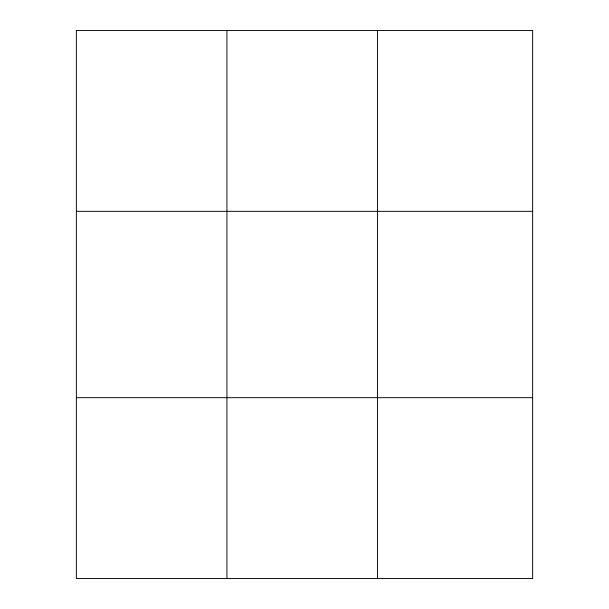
<?xml version="1.0" encoding="UTF-8"?>
<svg xmlns="http://www.w3.org/2000/svg" width="609" height="609" viewBox="0 0 609 609"><rect width="100%" height="100%" fill="white"/><g stroke="black" fill="none" stroke-linecap="round" stroke-linejoin="round"><path stroke-width="0.91" d="M226.936 30.45L226.936 578.55M377.504 30.45L377.504 578.55M76.369 211.323L532.631 211.323M76.369 397.677L532.631 397.677M532.631 30.45L532.631 578.55L76.369 578.55L76.369 30.45L532.631 30.45"/></g></svg>
